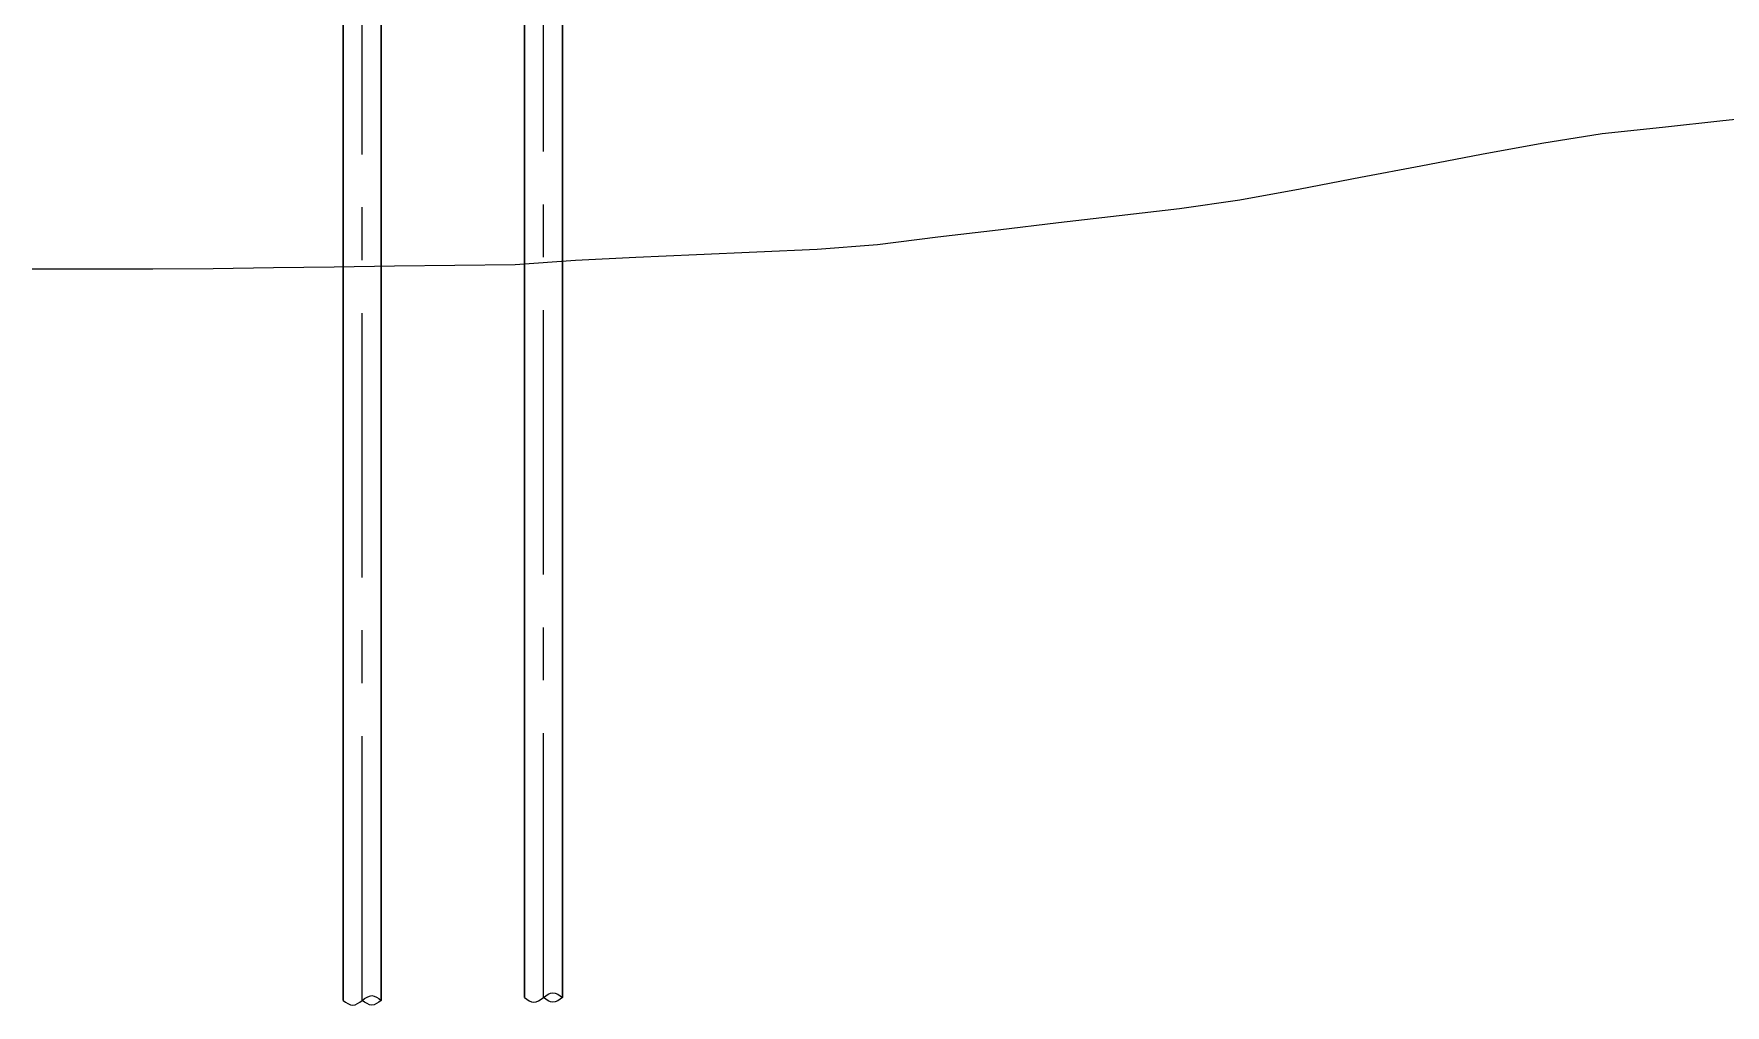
# Model space of a CAD drawing. Extents: x 1767995 to 4174245, y 542814 to 862564.
# Drawn here: x 2481951 to 2509961, y 640375 to 656450 of the extents above; entities that cross this region are included whole.
import ezdxf

# ---------------------------------------------------------------- set-up
doc = ezdxf.new("R2010")
doc.units = 0
doc.header["$LTSCALE"] = 3500.000000000002
doc.linetypes.add('CENTER', pattern=[2, 1.25, -0.25, 0.25, -0.25])
doc.layers.add('1粗实线', color=1, linetype='Continuous', lineweight=30)
doc.layers.add('3中心线', color=6, linetype='CENTER', lineweight=18)
doc.layers.add('M_Prof', color=2, linetype='Continuous')
doc.layers.add('纵_地面线', color=30, linetype='Continuous')

msp = doc.modelspace()

# ---------------------------------------------------------------- linework, layer by layer
at = {"layer": '1粗实线'}
for p, q in [((2487074.98005563, 640453.7674237684), (2487074.98005563, 667850.0461815427)), ((2487704.98005563, 640453.7674237684), (2487704.980055632, 667849.9918593852)), ((2490074.98005563, 640502.5349849513), (2490074.98005563, 667850.0461815427)), ((2490704.98005563, 640502.5349849513), (2490704.980055632, 667849.9918593852))]:
    msp.add_line(p, q, dxfattribs=at)
at = {"layer": '3中心线'}
for p, q in [((2487389.98005563, 640453.7674237684), (2487389.98005563, 667850.0461815424)), ((2490389.98005563, 640502.5349849513), (2490389.98005563, 667850.0461815424))]:
    msp.add_line(p, q, dxfattribs=at)
at = {"layer": 'M_Prof'}
for points in [[(2490074.98005563, 640502.5349849513), (2490232.48005563, 640423.7849849513), (2490389.98005563, 640502.5349849513), (2490547.48005563, 640581.2849849513), (2490704.98005563, 640502.5349849513)], [(2487074.98005563, 640453.7674237684), (2487232.48005563, 640375.0174237684), (2487389.98005563, 640453.7674237684), (2487547.48005563, 640532.5174237684), (2487704.98005563, 640453.7674237684)], [(2487704.98005563, 640453.7674237684), (2487547.48005563, 640375.0174237684), (2487389.98005563, 640453.7674237684)], [(2490704.98005563, 640502.5349849513), (2490547.48005563, 640423.7849849513), (2490389.98005563, 640502.5349849513)]]:
    msp.add_spline(points, degree=3, dxfattribs=at)
at = {"layer": '纵_地面线', "color": 5, "flags": 128}
msp.add_lwpolyline([(2481922.852002526, 652560.9608667634), (2482922.852002526, 652561.9608667634), (2483922.852002526, 652561.9608667634), (2484922.852002526, 652568.9608667634), (2485922.852002526, 652582.9608667636), (2486922.852002526, 652595.9608667634), (2487922.852002526, 652608.9608667634), (2488922.852002526, 652621.9608667634), (2489922.852002526, 652634.9608667634), (2490922.852002526, 652702.9608667634), (2491922.852002526, 652751.9608667634), (2492922.852002526, 652795.9608667634), (2493922.852002526, 652839.9608667634), (2494922.852002526, 652883.9608667634), (2495922.852002526, 652961.9608667634), (2496922.852002526, 653087.9608667634), (2497922.852002526, 653205.9608667634), (2498922.852002526, 653324.9608667634), (2499922.852002526, 653442.9608667634), (2500922.852002526, 653561.9608667634), (2501922.852002526, 653704.9608667634), (2502922.852002526, 653884.9608667634), (2503922.852002526, 654075.9608667634), (2504922.852002526, 654266.9608667634), (2505922.852002526, 654458.9608667634), (2506922.852002526, 654642.9608667634), (2507922.852002526, 654798.9608667634), (2508922.852002526, 654905.9608667634), (2509922.852002526, 655012.9608667634), (2510922.852002526, 655119.9608667634)], dxfattribs=at)

doc.saveas('drawing.dxf')
